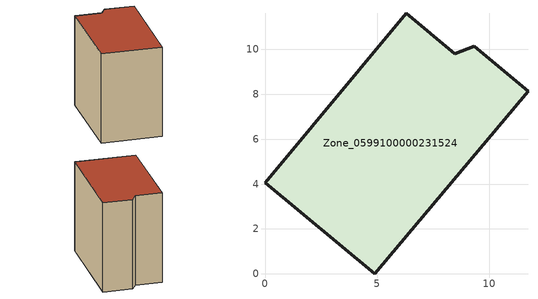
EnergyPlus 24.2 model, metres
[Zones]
Zone_0599100000231524
 floor ground (C_G): 0,4.07 6.29,11.62 8.46,9.81 9.33,10.14 11.72,8.15 4.88,0 z0
 wall outside (C_F): 9.33,10.14 8.46,9.81 6.29,11.62 0,4.07 4.88,0 11.72,8.15 9.33,10.14 z0:9.75
 roof outside (C_R): 0,4.07 4.88,0 11.72,8.15 9.33,10.14 8.46,9.81 6.29,11.62 z9.75
[BUILDING]
Pand.0599100000231524: North Axis=0; Terrain=City; Loads Convergence Tolerance Value=0.04; Temperature Convergence Tolerance Value=0.4; Solar Distribution=FullExterior; Maximum Number of Warmup Days=25; Minimum Number of Warmup Days=1
[Site:Location]
Rotterdam.The.Hague.AP_ZH_NLD Design_Conditions: Latitude=51.96; Longitude=4.45; Time Zone=1; Elevation=-4.5
[SITE:GROUNDTEMPERATURE:BUILDINGSURFACE]
18, 18, 18, 18, 18, 18, 18, 18, 18, 18, 18, 18
[MATERIAL] Thermal Absorptance=0.9; Solar Absorptance=0.7; Visible Absorptance=0.7
Name | Roughness | Thickness | Conductivity | Density | Specific Heat
G.TI.1946-1964 | MediumSmooth | 0.15 | 1 | 540 | 1210
F.TI.1946-1964 | Rough | 0.3 | 0.857143 | 1920 | 840
R.TI.1946-1964 | MediumRough | 0.2 | 0.277778 | 1500 | 1000
[CONSTRUCTION]
C_G: G.TI.1946-1964
C_F: F.TI.1946-1964
C_R: R.TI.1946-1964
[ZONE]
Zone_0599100000231524: Type=1; Multiplier=1; Ceiling Height=Autocalculate; Volume=Autocalculate; Floor Area=autocalculate; Part of Total Floor Area=Yes
[ZONEINFILTRATION:DESIGNFLOWRATE]
Infil_Zone_0599100000231524: Zone or ZoneList or Space or SpaceList=Zone_0599100000231524; Schedule=AlwaysOn; Design Flow Rate Calculation Method=Flow/Area; Flow Rate per Floor Area=0.003; Constant Term Coefficient=1; Temperature Term Coefficient=0; Velocity Term Coefficient=0; Velocity Squared Term Coefficient=0
[HVACTEMPLATE:ZONE:IDEALLOADSAIRSYSTEM]
Zone_0599100000231524: Maximum Heating Supply Air Temperature=50; Minimum Cooling Supply Air Temperature=13; Maximum Heating Supply Air Humidity Ratio=0.0156; Minimum Cooling Supply Air Humidity Ratio=0.0077; Heating Limit=NoLimit; Cooling Limit=NoLimit; Dehumidification Control Type=ConstantSensibleHeatRatio; Cooling Sensible Heat Ratio=0.7; Dehumidification Setpoint=60; Humidification Control Type=None; Humidification Setpoint=30; Outdoor Air Method=None; Outdoor Air Flow Rate per Person=0.00944; Outdoor Air Flow Rate per Zone Floor Area=0; Outdoor Air Flow Rate per Zone=0; Demand Controlled Ventilation Type=None; Outdoor Air Economizer Type=NoEconomizer; Heat Recovery Type=None; Sensible Heat Recovery Effectiveness=0.7; Latent Heat Recovery Effectiveness=0.65
[ZONECONTROL:THERMOSTAT]
ThermostatControl_Zone_0599100000231524: Zone or ZoneList=Zone_0599100000231524; Control Type Schedule=DualSetpointControlType; Control 1=Thermostat_Zone_0599100000231524; Temperature Difference Between Cutout And Setpoint=0
[THERMOSTATSETPOINT:DUALSETPOINT]
Thermostat_Zone_0599100000231524: Heating Setpoint Temperature Schedule=HeatingSetpoint_Zone_0599100000231524; Cooling Setpoint Temperature Schedule=CoolingSetpoint_Zone_0599100000231524
[SCHEDULE:COMPACT]
HeatingSetpoint_Zone_0599100000231524: Through: 12/31, For: AllDays, Until: 24:00, 21
CoolingSetpoint_Zone_0599100000231524: Through: 12/31, For: AllDays, Until: 24:00, 24
DualSetpointControlType: Through: 12/31, For: AllDays, Until: 24:00, 4
AlwaysOn: Through: 12/31, For: AllDays, Until: 24:00, 1
